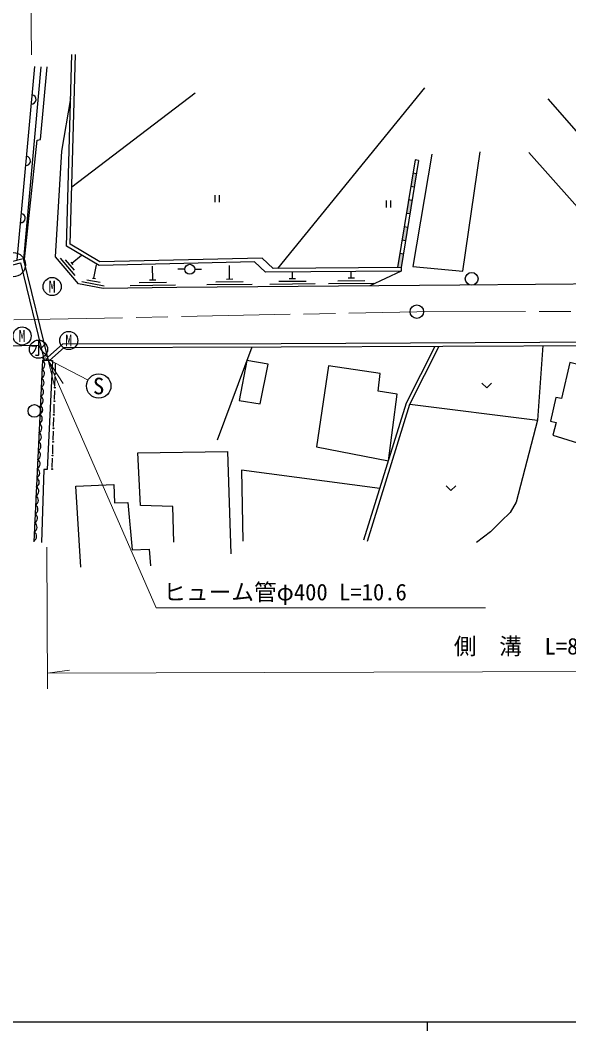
# Model space of a CAD drawing. Units: millimetres at full size, sheet at 1:1000; details may follow other scales. Extents: x 40000 to 680000, y 20000 to 380000.
# Drawn here: x 323088 to 383617, y 204000 to 315623 of the extents above; entities that cross this region are included whole.
import ezdxf
from ezdxf.enums import TextEntityAlignment as Align

# ---------------------------------------------------------------- set-up
doc = ezdxf.new("R2010")
doc.units = ezdxf.units.MM
doc.header["$LTSCALE"] = 1000
doc.linetypes.add('CHAIN', pattern=[18.5, 12, -1.5, 3.5, -1.5])
for name, color, linetype, lineweight in [('M-BGD', 7, 'Continuous', 25), ('M-BGD-EXST', 7, 'Continuous', 25), ('M-BMK', 2, 'CHAIN', 13), ('M-BMK-SRVR', 3, 'Continuous', 25), ('M-STR-HTXT', 7, 'Continuous', 13), ('M-TTL-BAND', 7, 'Continuous', 25)]:
    doc.layers.add(name, color=color, linetype=linetype, lineweight=lineweight)
doc.styles.add('ＭＳ ゴシック', font='')
doc.styles.get('ＭＳ ゴシック').set_extended_font_data('MS Gothic')

# ---------------------------------------------------------------- blocks, each defined once
blk = doc.blocks.new('open_arrow')
at = {"color": 0, "linetype": 'Continuous', "lineweight": -2}
blk.add_lwpolyline([(7.5, 1.25), (0, 0), (7.5, -1.25)], dxfattribs=at)

msp = doc.modelspace()

# ---------------------------------------------------------------- hatches: boundary and pattern name
at = {"layer": 'M-BGD'}
for points in [[(366813, 298663), (366418, 298727), (366178, 297246), (366573, 297182)], [(366333, 295702), (365938, 295766), (365698, 294285), (366093, 294221)], [(365853, 292740), (365458, 292804), (365218, 291324), (365613, 291260)], [(365373, 289779), (364978, 289843), (364727, 288295), (365133, 288298)]]:
    msp.add_hatch(color=256, dxfattribs=at).paths.add_polyline_path(points)

# ---------------------------------------------------------------- linework, layer by layer
for p, q in [((324670, 310524), (322727, 289142)), ((325367, 310461), (323434, 289192)), ((351528, 288198), (367746, 308161)), ((342407, 307551), (328775, 297187)), ((366658, 300208), (364727, 288295)), ((367053, 300144), (365133, 288298)), ((367053, 300144), (366658, 300208)), ((366813, 298663), (366418, 298727)), ((366573, 297182), (366178, 297246)), ((344578, 296294), (344578, 295512)), ((345045, 296294), (345045, 295512)), ((363476, 295707), (363476, 294924)), ((363943, 295707), (363943, 294924)), ((366333, 295702), (365938, 295766)), ((366093, 294221), (365698, 294285)), ((365853, 292740), (365458, 292804)), ((365613, 291260), (365218, 291324)), ((327507, 289336), (329127, 287431)), ((328060, 289150), (329031, 288007)), ((328774, 288772), (329846, 289683)), ((365373, 289779), (364978, 289843)), ((328661, 288906), (328887, 288639)), ((331220, 287113), (331495, 288588)), ((337710, 286961), (337696, 288461)), ((341247, 288109), (340497, 288109)), ((342347, 288109), (343097, 288109)), ((346184, 287039), (346171, 288539)), ((365133, 288298), (365136, 287898)), ((330428, 286956), (331903, 286681)), ((331048, 287145), (331392, 287081)), ((337361, 286957), (338060, 286964)), ((345835, 287036), (346534, 287042)), ((352776, 287099), (353476, 287105)), ((353126, 287102), (353119, 287810)), ((358119, 286847), (361119, 286874)), ((359266, 287157), (359966, 287164)), ((359616, 287161), (359610, 287857)), ((365136, 287898), (361648, 286279)), ((329882, 286752), (332339, 286294)), ((335216, 286336), (340216, 286385)), ((336213, 286646), (339213, 286675)), ((343690, 286417), (348690, 286462)), ((344687, 286726), (347687, 286753)), ((350631, 286479), (355631, 286525)), ((351628, 286788), (354628, 286816)), ((357122, 286538), (362122, 286583)), ((348641, 279520), (344834, 269229)), ((325534, 278076), (324572, 258018)), ((325534, 278076), (326633, 278023)), ((326633, 278023), (326055, 265983)), ((326963, 276728), (326995, 277728)), ((326914, 275229), (326946, 276229)), ((326865, 273730), (326897, 274730)), ((326815, 272231), (326848, 273230)), ((366076, 273196), (380185, 271439)), ((326766, 270732), (326799, 271731)), ((326717, 269232), (326750, 270232)), ((326668, 267733), (326701, 268733)), ((326619, 266234), (326652, 267234))]:
    msp.add_line(p, q, dxfattribs=at)
for points in [[(365136, 287898), (350135, 287788), (348922, 288949), (331783, 288534), (328188, 290667), (328795, 311842)], [(365133, 288298), (350984, 288194), (349768, 289358), (331889, 288936), (328595, 290891), (329195, 311830)], [(323516, 288855), (324965, 302388), (325337, 302436), (326076, 310461)], [(388292, 286504), (371610, 286369), (340361, 286087), (332241, 286007), (329511, 286516), (326981, 289492), (327678, 301175), (328655, 306974)], [(379207, 301017), (388471, 290595), (392231, 294492), (381346, 306947)], [(368510, 300820), (366411, 288433), (371913, 287887), (373839, 301079)], [(285190, 287954), (285585, 288574), (319674, 288351), (323403, 289318), (326159, 278046)], [(285806, 287954), (285803, 288172), (319724, 287950), (323111, 288829), (325742, 278066)], [(326080, 278370), (327781, 279867), (351881, 279928), (387549, 280111), (412173, 280262)], [(65682, 278545), (72653, 277730), (79138, 277267), (85780, 277171), (95789, 277091), (110170, 277362), (129585, 277553), (155787, 277743), (180324, 277980), (210708, 278184), (230404, 278374), (252625, 278492), (269733, 278704), (294276, 279147), (325187, 279721)], [(326309, 278039), (327932, 279467), (351883, 279528), (387551, 279711), (412175, 279862)], [(361017, 258213), (365704, 273346), (368862, 279615)], [(361400, 258095), (366076, 273196), (369311, 279617)], [(380758, 279676), (380185, 271439), (377830, 262378), (377149, 261247), (376140, 260298), (374967, 259125), (373423, 257923)], [(374042, 275548), (374573, 275018), (375103, 275548)], [(340046, 257980), (339928, 261926), (336368, 262010), (336081, 267835), (345970, 267986), (346327, 256678)], [(326055, 265983), (325710, 265984), (325429, 257941)], [(362773, 263883), (347517, 265932), (347667, 258069)], [(329772, 255215), (329216, 264169), (333433, 264354), (333500, 262331), (334951, 262347), (335457, 257120), (337313, 257204), (337465, 255366)], [(370089, 264196), (370619, 263666), (371149, 264196)]]:
    msp.add_lwpolyline(points, dxfattribs=at)
for points in [[(348087, 278023), (347254, 273601), (349572, 273255), (350432, 277638)], [(396325, 277298), (391535, 278239), (390952, 275981), (383726, 277807), (382816, 273833), (382182, 273953), (381616, 271330), (382213, 271199), (381870, 269794), (388960, 267574), (388774, 266974), (391106, 266305), (391401, 267200), (393588, 266614)], [(357115, 277430), (355792, 268495), (363724, 266952), (364699, 274303), (362579, 274637), (362794, 276589)]]:
    msp.add_lwpolyline(points, close=True, dxfattribs=at)
for centre, radius in [((341797, 288109), 550), ((372902, 287057), 700), ((326956, 276544), 50), ((326907, 275044), 50), ((326858, 273545), 50), ((324649, 272461), 700), ((326809, 272046), 50), ((326760, 270547), 50), ((326711, 269048), 50), ((326662, 267548), 50), ((326613, 266049), 50)]:
    msp.add_circle(centre, radius, dxfattribs=at)
for centre, radius, start, end in [((324337, 306865), 500, 264.80859, 84.80859), ((323721, 300080), 500, 264.80859, 84.80859), ((323148, 293773), 500, 264.80859, 84.80859), ((325244, 277589), 567, 295.32644, 59.18146), ((325196, 276590), 567, 295.32644, 59.18146), ((325148, 275591), 567, 295.32644, 59.18146), ((325100, 274593), 567, 295.32644, 59.18146), ((325052, 273594), 567, 295.32644, 59.18146), ((325004, 272595), 567, 295.32644, 59.18146), ((324956, 271596), 567, 295.32644, 59.18146), ((324908, 270597), 567, 295.32644, 59.18146), ((324812, 268600), 567, 295.32644, 59.18146), ((324860, 269598), 567, 295.32644, 59.18146), ((324765, 267601), 567, 295.32644, 59.18146), ((324717, 266602), 567, 295.32644, 59.18146), ((324669, 265603), 567, 295.32644, 59.18146), ((324621, 264604), 567, 295.32644, 59.18146), ((324573, 263605), 567, 295.32644, 59.18146), ((324525, 262606), 567, 295.32644, 59.18146), ((324477, 261608), 567, 295.32644, 59.18146), ((324381, 259610), 567, 295.32644, 59.18146), ((324429, 260609), 567, 295.32644, 59.18146), ((324333, 258611), 567, 295.32644, 59.18146)]:
    msp.add_arc(centre, radius, start, end, dxfattribs=at)
at = {"layer": 'M-BGD-EXST'}
for centre, radius in [((322312, 288621), 1350), ((326611, 286207), 1000), ((323294, 280745), 1000), ((325101, 279285), 1000), ((328446, 280245), 1000), ((325853, 278325), 250), ((331745, 275220), 1350)]:
    msp.add_circle(centre, radius, dxfattribs=at)
at = {"layer": 'M-BMK'}
msp.add_lwpolyline([(65887, 281302), (68560, 280904), (72189, 280403), (74956, 280138), (78159, 279965), (83839, 279788), (89823, 279825), (166388, 280542), (251113, 281236), (294275, 281931), (266881, 281365), (366851, 283430), (467080, 283497), (490936, 283125), (509824, 283032), (517155, 283043), (525524, 283411), (536258, 284358), (549868, 286079), (558715, 287457), (565977, 288788)], dxfattribs=at)
at = {"layer": 'M-BMK-SRVR'}
msp.add_circle((366851, 283430), 750, dxfattribs=at)
msp.add_circle((366851, 283430), 750, dxfattribs=at)
at = {"layer": 'M-STR-HTXT'}
for p, q in [((324341, 311813), (324152, 323790)), ((325853, 278325), (330580, 275864)), ((326085, 241779), (326030, 257408)), ((326079, 243484), (328509, 243835)), ((412204, 243790), (326079, 243484))]:
    msp.add_line(p, q, dxfattribs=at)
msp.add_lwpolyline([(326159, 278046), (338091, 250731), (374439, 250731)], dxfattribs=at)
at = {"layer": 'M-TTL-BAND'}
for p, q in [((40000, 205000), (579000, 205000)), ((368000, 205000), (368000, 204000))]:
    msp.add_line(p, q, dxfattribs=at)

# ---------------------------------------------------------------- block references
at = {"layer": 'M-STR-HTXT', "xscale": 400, "yscale": 400, "rotation": 293.6}
msp.add_blockref('open_arrow', (326159, 278046), dxfattribs=at)

# ---------------------------------------------------------------- texts
at = {"layer": 'M-BGD-EXST', "style": 'ＭＳ ゴシック', "width": 0.85}
for p in [(326611, 286207), (323294, 280745), (328446, 280245)]:
    msp.add_text('M', height=1320, dxfattribs=at).set_placement(p, align=Align.MIDDLE_CENTER)
at = {"layer": 'M-BGD-EXST', "style": 'ＭＳ ゴシック'}
msp.add_text('水', height=1320, dxfattribs=at).set_placement((324221, 278269), align=Align.BOTTOM_LEFT)
msp.add_text('S', height=1833, dxfattribs=at).set_placement((331745, 275220), align=Align.MIDDLE_CENTER)
at = {"layer": 'M-STR-HTXT', "style": 'ＭＳ ゴシック'}
msp.add_text('ヒューム管φ400 L=10.6', height=1833, dxfattribs=at).set_placement((338882, 250992), align=Align.BOTTOM_LEFT)
msp.add_text('側\u3000溝\u3000L=87.0', height=1833, dxfattribs=at).set_placement((379681, 245012), align=Align.BOTTOM_CENTER)

doc.saveas('drawing.dxf')
